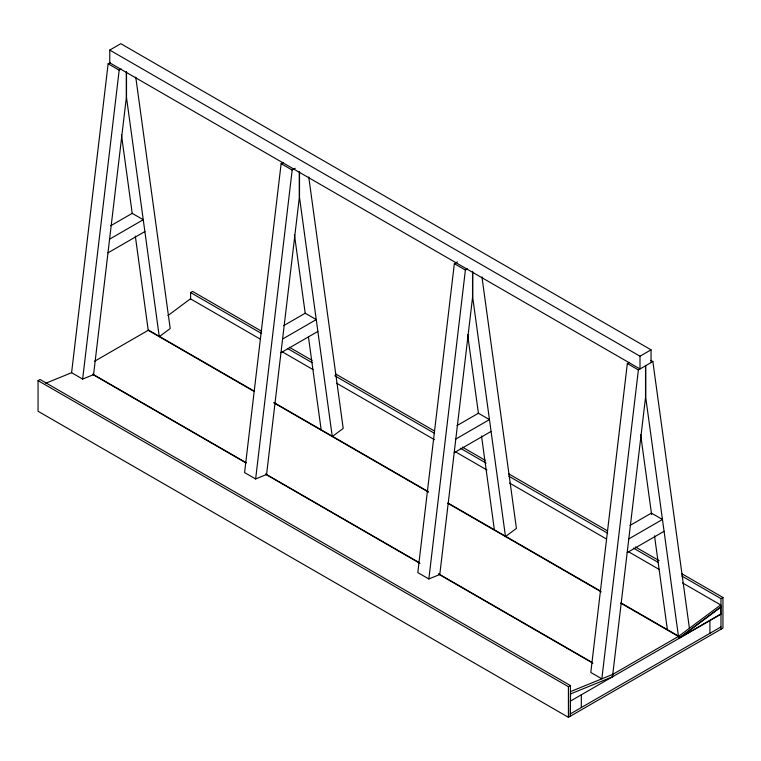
<?xml version="1.0" encoding="UTF-8"?>
<svg xmlns="http://www.w3.org/2000/svg" width="761" height="761" viewBox="0 0 761 761"><rect width="100%" height="100%" fill="white"/><g stroke="black" fill="none" stroke-linecap="round" stroke-linejoin="round"><path stroke-width="1.14" d="M110.174 62.602L108.138 63.781L71.591 372.7L82.645 379.083L93.574 374.621L126.326 97.693L126.326 71.895M82.645 379.083L119.182 70.155L121.227 68.985M283.168 162.483L281.132 163.653L244.585 472.581L255.639 478.954L266.569 474.493L299.32 197.575L299.32 171.777M255.639 478.954L292.176 170.036L295.239 168.267M457.409 261.898L454.346 263.658L417.799 572.586L428.852 578.959L439.782 574.498L472.533 297.58L472.533 271.782M428.852 578.959L465.39 270.041L467.435 268.861M570.284 716.234L570.569 691.597L612.767 674.379M629.376 362.36L627.34 363.539L590.793 672.458L601.837 678.841L638.384 369.913L652.862 361.551L689.409 628.282M570.284 694.032L612.481 676.814L645.528 397.451L645.528 365.794M167.924 315.606L190.431 298.807L260.443 339.225M682.579 582.945L720.677 604.938L678.479 636.443L620.814 603.159M679.506 637.737L720.762 606.926L720.762 614.07L679.592 637.842M645.718 365.68L645.718 397.347L678.764 638.546L720.962 607.04L720.677 604.938M109.755 50.074L640.001 356.205L640.001 368.961L109.755 62.83L109.755 50.074L120.809 43.691L651.055 349.832L651.055 362.588M110.792 225.713L132.205 213.346L143.249 219.729L109.594 239.163M107.976 252.852L144.875 231.553M681.761 573.699L722.95 597.471L722.95 628.091L568.419 717.309L38.05 411.244L38.05 380.633L40.038 379.482L570.408 685.547L570.408 716.158M190.592 299.625L190.592 292.557L192.581 291.415L261.575 331.235M94.469 361.323L148.519 330.122L254.564 391.344M283.777 325.594L305.199 313.228L316.243 319.601L282.588 339.035M280.971 352.724L317.87 331.425M456.99 425.599L478.412 413.233L489.456 419.606L455.801 439.04M454.184 452.728L491.083 431.43M640.001 356.205L651.055 349.832M629.984 525.471L651.406 513.104L662.451 519.487L628.795 538.921M627.178 552.61L664.068 531.302M568.419 717.309L568.419 686.688L570.408 685.547M720.962 629.233L720.962 598.622L722.95 597.471M678.764 638.546L678.764 636.253L612.481 674.522L612.481 676.814M570.284 701.176L720.962 614.184M570.284 713.932L720.962 626.94M45.736 383.259L71.705 372.662M650.855 360.4L652.862 361.551M108.138 63.781L119.182 70.155M281.132 163.653L292.176 170.036M454.346 263.658L465.39 270.041M627.34 363.539L638.384 369.913M289.389 347.273L312.039 360.353M335.725 374.022L434.598 431.068M462.403 447.116L485.052 460.196M508.738 473.865L607.611 530.912M635.416 546.959L659.102 560.629M190.592 292.557L261.651 333.565M287.401 348.424L312.115 362.683M334.773 375.763L434.664 433.409M460.415 448.267L486.155 463.126M508.814 476.196L607.678 533.252M633.428 548.11L658.141 562.369M681.827 576.039L720.962 598.622M282.065 351.706L312.952 369.542M336.628 383.211L434.445 439.687M455.04 451.568L486.954 470.003M509.604 483.073L606.384 538.959M628.006 551.44L658.893 569.276M274.131 402.636L428.567 491.806M448.134 503.097L600.515 591.078M621.109 602.969L678.764 636.253M254.279 391.535L148.233 330.312L135.325 236.081M273.836 402.826L428.281 491.996M447.839 503.287L601.257 591.858M92.823 374.184L246.231 462.755M265.798 474.055L419.206 562.626M438.764 573.918L592.182 662.489M92.528 374.326L245.946 462.897M265.503 474.198L419.948 563.359M438.479 574.06L592.924 663.221M38.05 380.633L568.419 686.688M640.638 434.541L651.616 514.636M654.517 535.839L667.426 630.07M481.96 276.956L516.415 528.41L505.485 536.572L472.724 297.465L472.724 271.667M467.654 334.669L478.46 413.584M481.523 435.958L494.431 530.189M308.747 176.952L343.201 428.405L332.272 436.567L299.511 197.46L299.511 171.663M294.44 234.664L305.247 313.58M308.471 337.133L321.218 430.184M135.753 77.07L170.207 328.524L159.277 336.685L126.516 97.589L126.516 71.791M121.446 134.792L132.252 213.698M709.918 620.567L709.918 633.323M581.328 694.803L581.328 707.559"/></g></svg>
